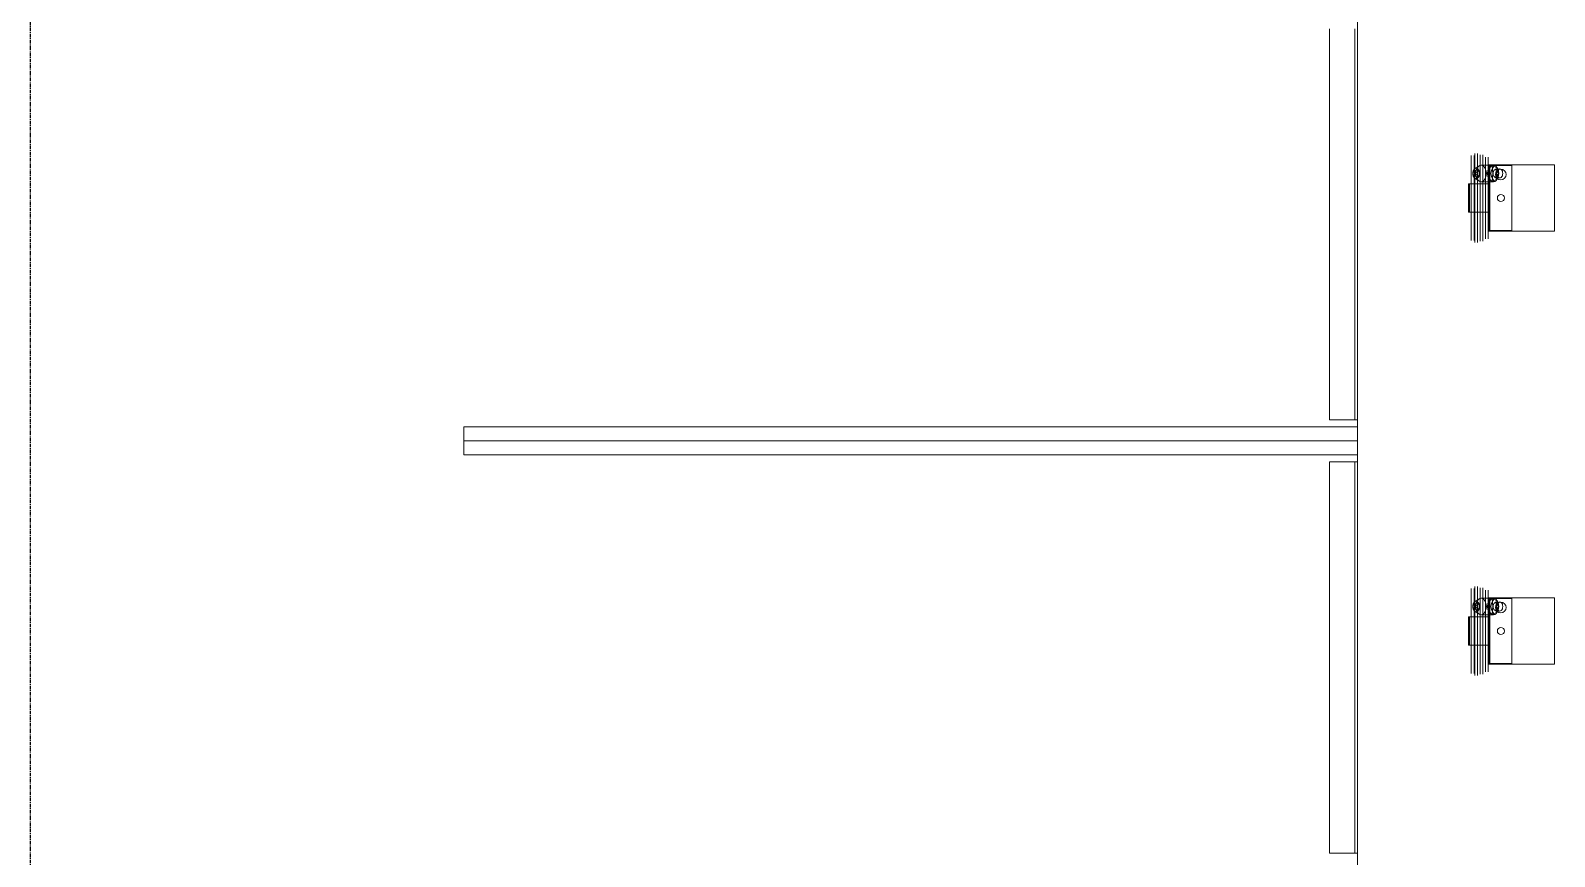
# Model space of a CAD drawing. Header units: millimetres. Extents: x -637480 to 299894, y -125373 to 39000.
# Drawn here: x 131818 to 137276, y 12113 to 15069 of the extents above; entities that cross this region are included whole.
import ezdxf

# ---------------------------------------------------------------- set-up
doc = ezdxf.new("R2010")
doc.units = ezdxf.units.MM
doc.linetypes.add('Xref building Toll$0$Grid Line', pattern=[22.225, 12.7, -3.175, 3.175, -3.175])
for name, color, linetype, lineweight in [('AM_BOR', 4, 'Continuous', 25), ('Xref building Toll$0$C-PRKG', 70, 'Continuous', 9), ('Xref building Toll$0$E-ELEC-EQPM', 71, 'Continuous', 9)]:
    doc.layers.add(name, color=color, linetype=linetype, lineweight=lineweight)
doc.layers.add('Xref building Toll$0$S-GRID', color=8, linetype='Continuous')

# ---------------------------------------------------------------- blocks, each defined once
blk = doc.blocks.new('Xref building Toll$0$Toll Grids')
at = {"layer": 'Xref building Toll$0$S-GRID', "linetype": 'Xref building Toll$0$Grid Line'}
blk.add_line((131818, -125373.3), (131818, 36031.5), dxfattribs=at)
blk = doc.blocks.new('Xref building Toll$0$_SBAMHE3-3200X1550 Parking 90_1 - MHE3 3_2 X 1_550-1677613-MASTER GROUND FLOOR')
at = {"layer": 'Xref building Toll$0$C-PRKG'}
for p, q in [((1600, 3200), (1500, 3200)), ((1500, 3200), (1500, 0)), ((1500, 0), (1500, 3200)), ((1500, 3200), (1600, 3200)), ((1500, 3200), (1500, 3200)), ((1600, 3200), (1500, 3200)), ((1500, 3200), (1500, 0)), ((1500, 0), (1500, 3200)), ((1500, 3200), (1600, 3200)), ((1500, 3200), (1500, 3200)), ((1550, 0), (1550, 3200)), ((1550, 0), (1550, 3200)), ((1600, 0), (1600, 3200)), ((1600, 3200), (1600, 0)), ((1600, 3200), (1600, 3200)), ((1600, 0), (1600, 3200)), ((1600, 3200), (1600, 0)), ((1600, 3200), (1600, 3200)), ((1475, 100), (75, 100)), ((75, 100), (75, 0)), ((75, 100), (75, 95)), ((75, 100), (75, 100)), ((1475, 100), (75, 100)), ((75, 17.5), (75, 95)), ((1475, 100), (1475, 100)), ((1475, 95), (1475, 100)), ((1475, 0), (1475, 100)), ((1475, 95), (1475, 17.5)), ((3025, 100), (1625, 100)), ((1625, 100), (1625, 0)), ((1625, 100), (1625, 95)), ((1625, 100), (1625, 100)), ((3025, 100), (1625, 100)), ((1625, 17.5), (1625, 95)), ((75, 9.5), (75, 17.5)), ((75, 9.5), (1475, 9.5)), ((1475, 9.5), (75, 9.5)), ((75, 4.5), (75, 9.5)), ((75, 9.5), (75, 9.5)), ((75, 0), (75, 4.5)), ((75, 0), (1475, 0)), ((75, 0), (1475, 0)), ((1475, 17.5), (1475, 9.5)), ((1475, 9.5), (1475, 9.5)), ((1475, 9.5), (1475, 4.5)), ((1475, 4.5), (1475, 0)), ((1475, 0), (1475, 0)), ((1500, 0), (1600, 0)), ((1600, 0), (1500, 0)), ((1500, 0), (1500, 0)), ((1550, 0), (3100, 0)), ((1600, 0), (1600, 0)), ((1625, 9.5), (1625, 17.5)), ((1625, 9.5), (3025, 9.5)), ((3025, 9.5), (1625, 9.5)), ((1625, 4.5), (1625, 9.5)), ((1625, 9.5), (1625, 9.5)), ((1625, 0), (1625, 4.5)), ((1625, 0), (1625, 0)), ((1625, 0), (3025, 0)), ((1625, 0), (3025, 0)), ((0, 0), (1550, 0)), ((75, 0), (75, 0)), ((1500, 0), (1600, 0)), ((1600, 0), (1500, 0)), ((1500, 0), (1500, 0)), ((1600, 0), (1600, 0))]:
    blk.add_line(p, q, dxfattribs=at)
blk = doc.blocks.new('Xref building Toll$0$CST_ Charging Station - Forklift - Standard-1609571-MASTER GROUND FLOOR')
at = {"layer": 'Xref building Toll$0$E-ELEC-EQPM'}
for p, q in [((-84, -45.5), (-84, -121.7)), ((-84, -48.6), (-84, -45.5)), ((-84, -45.5), (-84, -45.5)), ((-84, -45.5), (17.6, -45.5)), ((17.6, -45.5), (-84, -45.5)), ((-84, -121.7), (-84, -48.6)), ((-84, -48.6), (-84, -48.6)), ((17.6, -48.6), (-84, -48.6)), ((17.6, -48.6), (-84, -48.6)), ((17.6, -45.5), (17.6, -45.5)), ((17.6, -45.5), (17.6, -48.6)), ((17.6, -121.7), (17.6, -45.5)), ((17.6, -48.6), (17.6, -48.6)), ((17.6, -48.6), (17.6, -121.7)), ((25.1, -90.4), (25.1, -134.9)), ((37.3, -68.1), (27.5, -83)), ((81.5, -83), (71.6, -68.1)), ((83.8, -134.9), (83.8, -90.4)), ((-152.3, -118.5), (85.9, -118.5)), ((-152.3, -353.4), (-152.3, -118.5)), ((-152.3, -118.5), (85.9, -118.5)), ((85.9, -118.5), (-152.3, -118.5)), ((-152.3, -118.5), (-152.3, -118.5)), ((-152.3, -201), (-152.3, -118.5)), ((-152.3, -118.5), (-152.3, -201)), ((82.7, -121.7), (-149.1, -121.7)), ((-149.1, -121.7), (-149.1, -121.7)), ((-149.1, -121.7), (82.7, -121.7)), ((-149.1, -121.7), (-149.1, -201)), ((-149.1, -121.7), (-149.1, -201)), ((28.6, -120.1), (-92, -120.1)), ((-92, -120.1), (-92, -120.1)), ((-92, -120.1), (28.6, -120.1)), ((-92, -120.1), (-92, -121.7)), ((-92, -120.1), (-92, -121.7)), ((28.6, -121.7), (-92, -121.7)), ((-92, -121.7), (-92, -121.7)), ((-92, -121.7), (28.6, -121.7)), ((-84, -121.7), (-84, -121.7)), ((17.6, -121.7), (-84, -121.7)), ((17.6, -121.7), (-84, -121.7)), ((17.6, -121.7), (17.6, -121.7)), ((54.5, -132.4), (27.3, -130.6)), ((27.3, -130.6), (27.3, -143.3)), ((27.3, -143.3), (54.5, -145.1)), ((28.6, -120.1), (28.6, -120.1)), ((28.6, -121.7), (28.6, -120.1)), ((28.6, -120.1), (28.6, -121.7)), ((28.6, -121.7), (28.6, -121.7)), ((40, -142.4), (38.3, -156.9)), ((81.6, -130.6), (54.5, -132.4)), ((54.5, -145.1), (81.6, -143.3)), ((70.6, -156.9), (69, -142.4)), ((81.6, -143.3), (81.6, -130.6)), ((82.7, -121.7), (82.7, -121.7)), ((82.7, -201), (82.7, -121.7)), ((82.7, -121.7), (82.7, -201)), ((85.9, -118.5), (85.9, -353.4)), ((85.9, -118.5), (85.9, -118.5)), ((85.9, -118.5), (85.9, -201)), ((85.9, -118.5), (85.9, -201)), ((-152.3, -201), (-152.3, -201)), ((-152.3, -201), (85.9, -201)), ((85.9, -201), (-152.3, -201)), ((82.7, -201), (-149.1, -201)), ((-149.1, -201), (-149.1, -201)), ((-149.1, -201), (82.7, -201)), ((82.7, -201), (82.7, -201)), ((85.9, -201), (85.9, -201)), ((85.9, -353.4), (-152.3, -353.4))]:
    blk.add_line(p, q, dxfattribs=at)
at = {"layer": 'Xref building Toll$0$E-ELEC-EQPM', "flags": 128}
for points in [[(-192.9, -67.6), (-156.3, -67.6), (-63.2, -67.6), (-33.2, -67.6)], [(-33.2, -67.6), (-134.9, -67.6), (-190, -67.6), (-192.9, -67.6)], [(-192.9, -77.9), (-156.3, -77.9), (-63.2, -77.9), (-33.2, -77.9)], [(-33.2, -77.9), (-134.9, -77.9), (-190, -77.9), (-192.9, -77.9)], [(-187.3, -86.7), (-150.8, -86.7), (-58.5, -86.7), (-33.2, -86.7)], [(-33.2, -86.7), (-132.9, -86.7), (-185.3, -86.7), (-187.3, -86.7)], [(-187.3, -96.9), (-150.8, -96.9), (-58.5, -96.9), (-33.2, -96.9)], [(-33.2, -96.9), (-132.9, -96.9), (-185.3, -96.9), (-187.3, -96.9)], [(-185, -54.9), (-148.4, -54.9), (-56.4, -54.9), (-33.2, -54.9)], [(-33.2, -54.9), (-132, -54.9), (-183.2, -54.9), (-185, -54.9)], [(-185, -65.2), (-148.4, -65.2), (-56.4, -65.2), (-33.2, -65.2)], [(-33.2, -65.2), (-132, -65.2), (-183.2, -65.2), (-185, -65.2)], [(-179.4, -105.7), (-142.9, -105.7), (-51.7, -105.7), (-33.2, -105.7)], [(-33.2, -105.7), (-129.8, -105.7), (-178.2, -105.7), (-179.4, -105.7)], [(118.5, -54.9), (82, -54.9), (-10, -54.9), (-33.2, -54.9)], [(-33.2, -54.9), (65.6, -54.9), (116.8, -54.9), (118.5, -54.9)], [(118.5, -65.2), (82, -65.2), (-10, -65.2), (-33.2, -65.2)], [(-33.2, -65.2), (65.6, -65.2), (116.8, -65.2), (118.5, -65.2)], [(126.5, -67.6), (89.9, -67.6), (-3.2, -67.6), (-33.2, -67.6)], [(-33.2, -67.6), (68.5, -67.6), (123.6, -67.6), (126.5, -67.6)], [(126.5, -77.9), (89.9, -77.9), (-3.2, -77.9), (-33.2, -77.9)], [(-33.2, -77.9), (68.5, -77.9), (123.6, -77.9), (126.5, -77.9)], [(120.9, -86.7), (84.4, -86.7), (-8, -86.7), (-33.2, -86.7)], [(-33.2, -86.7), (66.5, -86.7), (118.8, -86.7), (120.9, -86.7)], [(120.9, -96.9), (84.4, -96.9), (-8, -96.9), (-33.2, -96.9)], [(-33.2, -96.9), (66.5, -96.9), (118.8, -96.9), (120.9, -96.9)], [(113, -105.7), (76.5, -105.7), (-14.7, -105.7), (-33.2, -105.7)], [(-33.2, -105.7), (63.4, -105.7), (111.8, -105.7), (113, -105.7)], [(-179.4, -116), (-142.9, -116), (-51.7, -116), (-33.2, -116)], [(-33.2, -116), (-129.8, -116), (-178.2, -116), (-179.4, -116)], [(113, -116), (76.5, -116), (-14.7, -116), (-33.2, -116)], [(-33.2, -116), (63.4, -116), (111.8, -116), (113, -116)]]:
    blk.add_lwpolyline(points, dxfattribs=at)
at = {"layer": 'Xref building Toll$0$E-ELEC-EQPM'}
for centre, radius, start, end in [((54.5, -72.8), 12, 90, 270), ((54.5, -72.8), 12, 90, 270), ((54.5, -72.8), 6.44, 90, 270), ((54.5, -72.8), 5.14, 90, 270), ((54.5, -72.8), 5.14, 90, 270), ((54.5, -72.8), 12, 270, 90), ((54.5, -72.8), 12, 270, 90), ((54.5, -72.8), 6.44, 270, 90), ((54.5, -72.8), 5.14, 270, 90), ((54.5, -72.8), 5.14, 270, 90), ((-33.2, -161.4), 12.7, 0, 180), ((-33.2, -161.4), 12.7, 0, 180), ((-33.2, -161.4), 12.7, 180, 360), ((-33.2, -161.4), 12.7, 180, 0), ((50.9, -161.4), 19.1, 0, 180), ((50.9, -161.4), 19, 0, 180), ((50.9, -161.4), 19.1, 180, 360), ((50.9, -161.4), 19, 180, 0)]:
    blk.add_arc(centre, radius, start, end, dxfattribs=at)
for centre, major_axis, start_param, end_param in [((54.5, -90.4), (-29.4, 0), 4.712389, 7.853982), ((54.5, -72.8), (-18.6, 0), 4.712389, 7.853982), ((54.5, -72.8), (-18.6, 0), 1.570796, 4.712389), ((54.5, -90.4), (-29.4, 0), 1.570796, 4.712389), ((54.5, -134.9), (-29.4, 0), 4.712389, 7.853982), ((54.5, -130.6), (-27.2, 0), 3.141593, 6.283185), ((54.5, -143.3), (-27.2, 0), 3.141593, 6.283185), ((54.5, -157.6), (-16.2, 0), 4.712389, 7.853982), ((54.5, -143.1), (-14.5, 0), 4.712389, 7.853982), ((54.5, -134.9), (-29.4, 0), 1.570796, 4.712389), ((54.5, -143.1), (-14.5, 0), 1.570796, 4.712389), ((54.5, -157.6), (-16.2, 0), 1.570796, 4.712389)]:
    blk.add_ellipse(centre, major_axis=major_axis, ratio=0.642788, start_param=start_param, end_param=end_param, dxfattribs=at)
blk = doc.blocks.new('Xref building Toll')
blk.add_blockref('Xref building Toll$0$Toll Grids', (0, 0))
at = {"layer": 'Xref building Toll$0$C-PRKG', "rotation": 90.0000000000001}
blk.add_blockref('Xref building Toll$0$_SBAMHE3-3200X1550 Parking 90_1 - MHE3 3_2 X 1_550-1677613-MASTER GROUND FLOOR', (136570, 12050), dxfattribs=at)
at = {"layer": 'Xref building Toll$0$E-ELEC-EQPM', "rotation": 89.99999999999868}
for p in [(136922.1, 14502.8), (136922.1, 12952.8)]:
    blk.add_blockref('Xref building Toll$0$CST_ Charging Station - Forklift - Standard-1609571-MASTER GROUND FLOOR', p, dxfattribs=at)

msp = doc.modelspace()

# ---------------------------------------------------------------- block references
at = {"layer": 'AM_BOR'}
msp.add_blockref('Xref building Toll', (0, 0), dxfattribs=at)

doc.saveas('drawing.dxf')
